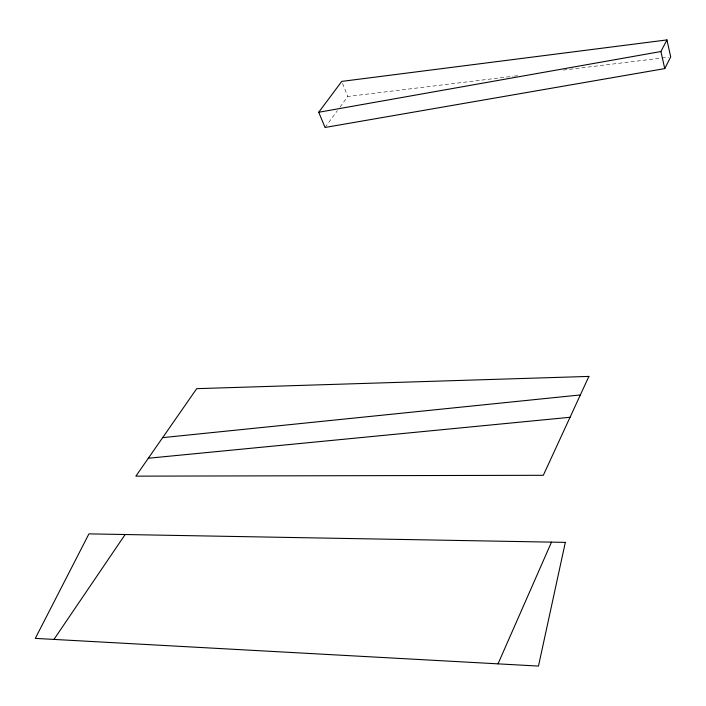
<?xml version="1.0" encoding="UTF-8"?>
<svg xmlns="http://www.w3.org/2000/svg" width="706" height="706" viewBox="0 0 706 706"><rect width="100%" height="100%" fill="white"/><g stroke="black" fill="none" stroke-linecap="round" stroke-linejoin="round"><path stroke-width="0.53" stroke-dasharray="3.53 2.65" d="M325.051 127.468L337.38 110.657M339.983 107.118L347.767 96.501L513.068 76.257M514.162 76.116L518.539 75.586M563.423 70.088L660.851 58.148M661.946 58.016L668.511 57.212M342.56 83.405L347.767 96.501"/><path stroke-width="1.06" d="M498.021 663.852L551.492 542.129M664.752 68.597L670.7 56.948L666.949 39.924L341.766 81.393L318.715 112.263L325.051 127.468L664.752 68.597L660.913 51.529L666.949 39.924M53.956 639.415L125.147 534.521M318.715 112.263L660.913 51.529M162.654 437.641L580.35 394.936M148.322 458.238L570.051 417.272M565.329 542.376L538.475 666.076L35.3 638.392L88.938 533.877L565.329 542.376M588.883 376.413L543.311 475.297L135.87 476.144L196.709 388.662L588.883 376.413"/></g></svg>
